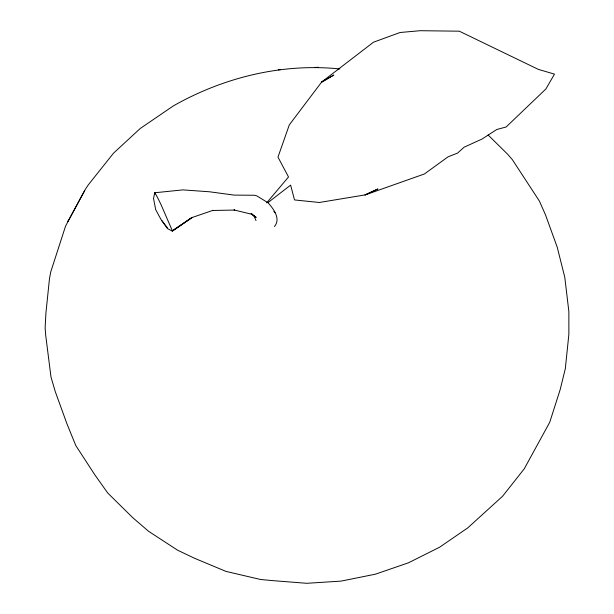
<?xml version="1.0" encoding="UTF-8"?>
<svg xmlns="http://www.w3.org/2000/svg" width="614" height="614" viewBox="0 0 614 614"><rect width="100%" height="100%" fill="white"/><g stroke="black" fill="none" stroke-linecap="round" stroke-linejoin="round"><path stroke-width="0.92" d="M68.453 220.395L67.855 221.577L84.717 190.54L84.471 190.962M274.42 226.52C281.135 218.745 273.43 208.844 268.195 202.912M267.865 202.681L290.622 185.129L294.52 199.941L319.318 202.482L365.384 194.861L424.397 173.977L448.09 156.808L457.584 153.086L464.038 147.245L482.151 138.979L496.81 129.477L506.105 127.006L545.9 88.961L554.488 74.117L538.332 69.39L459.31 31.191L420.176 30.7L400.052 32.504L373.473 42.212L321.736 81.938L289.317 124.865L277.973 157.115L288.511 176.985L266.653 202.866M321.398 82.383L333.832 75.038L321.736 81.938M365.384 194.861L377.871 188.982L364.9 194.937M339.841 68.96C282.263 62.958 223.55 77.418 173.417 105.861L140.238 128.48L113.475 153.224L88.27 184.898L85.239 189.503L65.583 226.036L50.747 271.91L49.465 278.748L45.912 313.125L45.137 327.845L45.689 335.198L50.985 376.996L55.229 391.502L66.995 423.944L75.798 445.534L94.74 474.699L107.757 493.034L132.662 517.579L148.527 531.256L177.692 550.259L194.676 558.326L226.006 571.404L260.62 579.501L273.453 580.691L306.747 583.3L341.046 581.113L375.323 574.205L408.525 562.785L439.647 547.189L467.745 527.902L502.567 496.258L524.272 468.774L549.745 422.248L560.168 389.621L565.317 368.715L568.863 334.377L568.863 311.567L564.78 277.29L557.251 247.265L545.478 214.808L539.391 201.062L512.406 159.732L507.655 154.252L488.107 134.988M314.706 67.471L318.152 67.264M278.242 69.796L280.245 69.681M267.029 202.144L256.875 195.92L254.695 195.267L234.041 195.098L209.366 191.768L182.849 189.887L154.72 192.765L153.531 198.545L155.71 209.712L161.121 219.697L167.33 227.702M251.195 213.726L256.192 217.394L251.464 213.948L252.523 214.416L234.011 209.965L234.717 210.072L212.406 210.464L213.035 210.318L192.328 217.44L172.327 231.079L167.445 228.585L161.559 220.311M251.233 213.772L255.025 216.627L254.058 215.644M172.035 230.78L172.327 231.079L191.852 217.556L172.35 230.795L161.382 205.406A22.787 0.898 65.4 0 0 156.363 195.352L154.72 192.765L154.935 193.909M273.859 211.423L275.049 212.743M253.705 215.361L256.03 220.587"/></g></svg>
